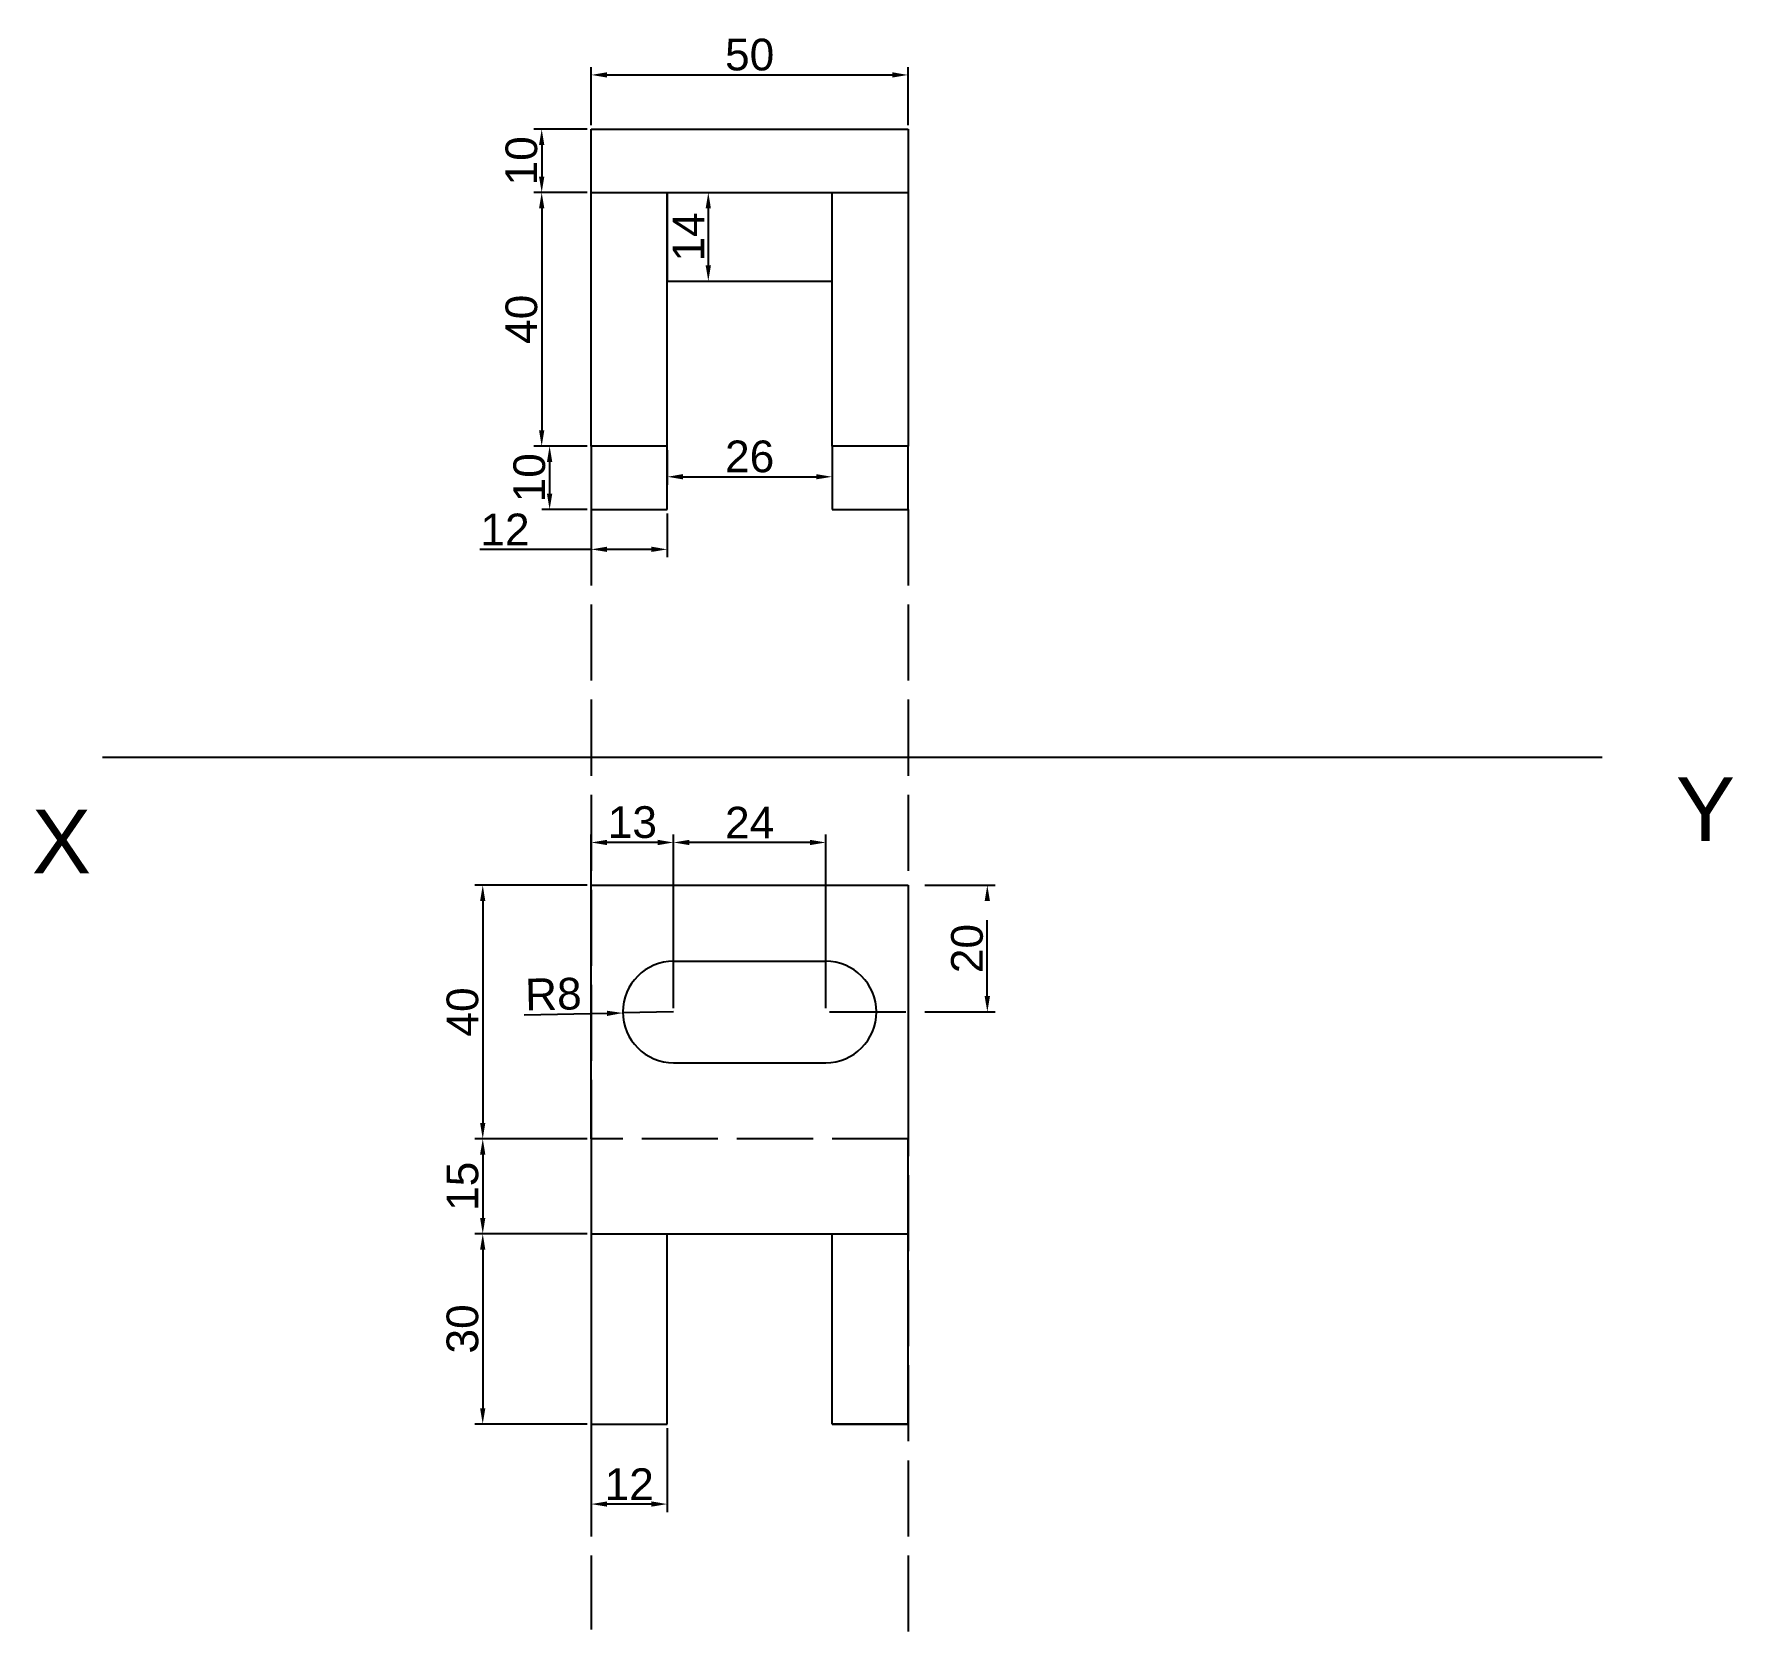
# Model space of a CAD drawing. Header units: millimetres. Extents: x 4312 to 4580, y 381 to 634.
import ezdxf

# ---------------------------------------------------------------- set-up
doc = ezdxf.new("R2010")
doc.units = ezdxf.units.MM
doc.header["$PDMODE"] = 35
doc.header["$PDSIZE"] = 7.5
doc.linetypes.add('ACAD_ISO02W100', pattern=[15, 12, -3])
doc.styles.get("Standard").update_dxf_attribs({"font": 'arial.ttf'})
doc.dimstyles.new('Copy of ISO-25', dxfattribs={"dimtxt": 5, "dimasz": 2.5, "dimexe": 1.25, "dimexo": 0.625, "dimtad": 1, "dimtxsty": 'Standard', "dimcen": 2.5, "dimadec": 0, "dimazin": 0, "dimtfac": 1, "dimtmove": 0, "dimatfit": 3, "dimfxl": 1, "dimarcsym": 0})

# ---------------------------------------------------------------- blocks, each defined once
blk = doc.blocks.new('*D9')
at = {"color": 0, "lineweight": -2, "transparency": 16777216}
for p, q in [((4399.92, 557.87), (4399.92, 550.96)), ((4411.92, 557.87), (4411.92, 550.96)), ((4399.92, 552.21), (4382.37, 552.21)), ((4409.42, 552.21), (4402.42, 552.21))]:
    blk.add_line(p, q, dxfattribs=at)
at = {"color": 0, "transparency": 16777216}
for points in [[(4402.42, 552.63), (4402.42, 551.8), (4399.92, 552.21)], [(4409.42, 552.63), (4409.42, 551.8), (4411.92, 552.21)]]:
    blk.add_solid(points, dxfattribs=at)
at = {"layer": 'Defpoints', "color": 0, "transparency": 16777216}
for p in [(4399.92, 558.5), (4411.92, 558.5), (4411.92, 552.21)]:
    blk.add_point(p, dxfattribs=at)
at = {"color": 0, "transparency": 16777216, "insert": (4386.32, 555.35), "char_height": 5, "attachment_point": 5}
blk.add_mtext('12', dxfattribs=at)
blk = doc.blocks.new('*D10')
at = {"color": 0, "lineweight": -2, "transparency": 16777216}
for p, q in [((4399.29, 568.5), (4392.11, 568.5)), ((4393.36, 566), (4393.36, 561)), ((4399.29, 558.5), (4392.11, 558.5))]:
    blk.add_line(p, q, dxfattribs=at)
at = {"color": 0, "transparency": 16777216}
for points in [[(4392.94, 566), (4393.78, 566), (4393.36, 568.5)], [(4392.94, 561), (4393.78, 561), (4393.36, 558.5)]]:
    blk.add_solid(points, dxfattribs=at)
at = {"layer": 'Defpoints', "color": 0, "transparency": 16777216}
for p in [(4399.92, 568.5), (4393.36, 558.5), (4399.92, 558.5)]:
    blk.add_point(p, dxfattribs=at)
at = {"color": 0, "transparency": 16777216, "insert": (4390.18, 563.5), "char_height": 5, "attachment_point": 5, "rotation": 90}
blk.add_mtext('10', dxfattribs=at)
blk = doc.blocks.new('*D11')
at = {"color": 0, "lineweight": -2, "transparency": 16777216}
for p, q in [((4399.29, 608.5), (4390.86, 608.5)), ((4392.11, 606), (4392.11, 571)), ((4399.29, 568.5), (4390.86, 568.5))]:
    blk.add_line(p, q, dxfattribs=at)
at = {"color": 0, "transparency": 16777216}
for points in [[(4391.69, 606), (4392.53, 606), (4392.11, 608.5)], [(4391.69, 571), (4392.53, 571), (4392.11, 568.5)]]:
    blk.add_solid(points, dxfattribs=at)
at = {"layer": 'Defpoints', "color": 0, "transparency": 16777216}
for p in [(4399.92, 608.5), (4392.11, 568.5), (4399.92, 568.5)]:
    blk.add_point(p, dxfattribs=at)
at = {"color": 0, "transparency": 16777216, "insert": (4388.93, 588.5), "char_height": 5, "attachment_point": 5, "rotation": 90}
blk.add_mtext('40', dxfattribs=at)
blk = doc.blocks.new('*D12')
at = {"color": 0, "lineweight": -2, "transparency": 16777216}
for p, q in [((4399.29, 618.5), (4390.86, 618.5)), ((4392.11, 616), (4392.11, 611)), ((4399.29, 608.5), (4390.86, 608.5))]:
    blk.add_line(p, q, dxfattribs=at)
at = {"color": 0, "transparency": 16777216}
for points in [[(4391.69, 616), (4392.53, 616), (4392.11, 618.5)], [(4391.69, 611), (4392.53, 611), (4392.11, 608.5)]]:
    blk.add_solid(points, dxfattribs=at)
at = {"layer": 'Defpoints', "color": 0, "transparency": 16777216}
for p in [(4399.92, 618.5), (4392.11, 608.5), (4399.92, 608.5)]:
    blk.add_point(p, dxfattribs=at)
at = {"color": 0, "transparency": 16777216, "insert": (4388.93, 613.5), "char_height": 5, "attachment_point": 5, "rotation": 90}
blk.add_mtext('10', dxfattribs=at)
blk = doc.blocks.new('*D13')
at = {"color": 0, "lineweight": -2, "transparency": 16777216}
for p, q in [((4399.92, 619.12), (4399.92, 628.3)), ((4449.92, 619.12), (4449.92, 628.3)), ((4402.42, 627.05), (4447.42, 627.05))]:
    blk.add_line(p, q, dxfattribs=at)
at = {"color": 0, "transparency": 16777216}
for points in [[(4402.42, 627.47), (4402.42, 626.64), (4399.92, 627.05)], [(4447.42, 627.47), (4447.42, 626.64), (4449.92, 627.05)]]:
    blk.add_solid(points, dxfattribs=at)
at = {"layer": 'Defpoints', "color": 0, "transparency": 16777216}
for p in [(4449.92, 627.05), (4399.92, 618.5), (4449.92, 618.5)]:
    blk.add_point(p, dxfattribs=at)
at = {"color": 0, "transparency": 16777216, "insert": (4424.92, 630.23), "char_height": 5, "attachment_point": 5}
blk.add_mtext('50', dxfattribs=at)
blk = doc.blocks.new('*D14')
at = {"color": 0, "lineweight": -2, "transparency": 16777216}
for p, q in [((4412.54, 608.5), (4419.65, 608.5)), ((4418.4, 606), (4418.4, 597)), ((4412.54, 594.5), (4419.65, 594.5))]:
    blk.add_line(p, q, dxfattribs=at)
at = {"color": 0, "transparency": 16777216}
for points in [[(4417.98, 606), (4418.81, 606), (4418.4, 608.5)], [(4417.98, 597), (4418.81, 597), (4418.4, 594.5)]]:
    blk.add_solid(points, dxfattribs=at)
at = {"layer": 'Defpoints', "color": 0, "transparency": 16777216}
for p in [(4411.92, 608.5), (4411.92, 594.5), (4418.4, 594.5)]:
    blk.add_point(p, dxfattribs=at)
at = {"color": 0, "transparency": 16777216, "insert": (4415.26, 601.5), "char_height": 5, "attachment_point": 5, "rotation": 90}
blk.add_mtext('14', dxfattribs=at)
blk = doc.blocks.new('*D15')
at = {"color": 0, "lineweight": -2, "transparency": 16777216}
for p, q in [((4411.92, 567.87), (4411.92, 562.41)), ((4437.92, 567.87), (4437.92, 562.41)), ((4414.42, 563.66), (4435.42, 563.66))]:
    blk.add_line(p, q, dxfattribs=at)
at = {"color": 0, "transparency": 16777216}
for points in [[(4414.42, 564.08), (4414.42, 563.25), (4411.92, 563.66)], [(4435.42, 564.08), (4435.42, 563.25), (4437.92, 563.66)]]:
    blk.add_solid(points, dxfattribs=at)
at = {"layer": 'Defpoints', "color": 0, "transparency": 16777216}
for p in [(4411.92, 568.5), (4437.92, 568.5), (4437.92, 563.66)]:
    blk.add_point(p, dxfattribs=at)
at = {"color": 0, "transparency": 16777216, "insert": (4424.92, 566.84), "char_height": 5, "attachment_point": 5}
blk.add_mtext('26', dxfattribs=at)
blk = doc.blocks.new('*D18')
at = {"color": 0, "linetype": 'ACAD_ISO02W100', "lineweight": -2, "transparency": 16777216}
for p, q in [((4437.54, 499.23), (4463.67, 499.23)), ((4462.42, 481.73), (4462.42, 496.73)), ((4437.54, 479.23), (4463.67, 479.23))]:
    blk.add_line(p, q, dxfattribs=at)
at = {"color": 0, "linetype": 'ACAD_ISO02W100', "transparency": 16777216}
for points in [[(4462, 496.73), (4462.84, 496.73), (4462.42, 499.23)], [(4462, 481.73), (4462.84, 481.73), (4462.42, 479.23)]]:
    blk.add_solid(points, dxfattribs=at)
at = {"layer": 'Defpoints', "color": 0, "linetype": 'ACAD_ISO02W100', "transparency": 16777216}
for p in [(4436.92, 499.23), (4462.42, 499.23), (4436.92, 479.23)]:
    blk.add_point(p, dxfattribs=at)
at = {"color": 0, "linetype": 'ACAD_ISO02W100', "transparency": 16777216, "insert": (4459.24, 489.23), "char_height": 5, "attachment_point": 5, "rotation": 90}
blk.add_mtext('20', dxfattribs=at)
blk = doc.blocks.new('*D19')
at = {"color": 0, "lineweight": -2, "transparency": 16777216}
for p, q in [((4399.92, 479.85), (4399.92, 507.22)), ((4412.92, 479.85), (4412.92, 507.22)), ((4410.42, 505.97), (4402.42, 505.97))]:
    blk.add_line(p, q, dxfattribs=at)
at = {"color": 0, "transparency": 16777216}
for points in [[(4402.42, 506.39), (4402.42, 505.55), (4399.92, 505.97)], [(4410.42, 506.39), (4410.42, 505.55), (4412.92, 505.97)]]:
    blk.add_solid(points, dxfattribs=at)
at = {"layer": 'Defpoints', "color": 0, "transparency": 16777216}
for p in [(4399.92, 505.97), (4399.92, 479.23), (4412.92, 479.23)]:
    blk.add_point(p, dxfattribs=at)
at = {"color": 0, "transparency": 16777216, "insert": (4406.42, 509.15), "char_height": 5, "attachment_point": 5}
blk.add_mtext('13', dxfattribs=at)
blk = doc.blocks.new('*D20')
at = {"color": 0, "lineweight": -2, "transparency": 16777216}
for p, q in [((4412.92, 479.85), (4412.92, 507.22)), ((4436.92, 479.85), (4436.92, 507.22)), ((4434.42, 505.97), (4415.42, 505.97))]:
    blk.add_line(p, q, dxfattribs=at)
at = {"color": 0, "transparency": 16777216}
for points in [[(4415.42, 506.39), (4415.42, 505.55), (4412.92, 505.97)], [(4434.42, 506.39), (4434.42, 505.55), (4436.92, 505.97)]]:
    blk.add_solid(points, dxfattribs=at)
at = {"layer": 'Defpoints', "color": 0, "transparency": 16777216}
for p in [(4412.92, 505.97), (4412.92, 479.23), (4436.92, 479.23)]:
    blk.add_point(p, dxfattribs=at)
at = {"color": 0, "transparency": 16777216, "insert": (4424.92, 509.1), "char_height": 5, "attachment_point": 5}
blk.add_mtext('24', dxfattribs=at)
blk = doc.blocks.new('*D21')
at = {"color": 0, "lineweight": -2, "transparency": 16777216}
for p, q in [((4399.29, 499.23), (4381.56, 499.23)), ((4382.81, 496.73), (4382.81, 461.73)), ((4399.29, 459.23), (4381.56, 459.23))]:
    blk.add_line(p, q, dxfattribs=at)
at = {"color": 0, "transparency": 16777216}
for points in [[(4382.39, 496.73), (4383.22, 496.73), (4382.81, 499.23)], [(4382.39, 461.73), (4383.22, 461.73), (4382.81, 459.23)]]:
    blk.add_solid(points, dxfattribs=at)
at = {"layer": 'Defpoints', "color": 0, "transparency": 16777216}
for p in [(4399.92, 499.23), (4382.81, 459.23), (4399.92, 459.23)]:
    blk.add_point(p, dxfattribs=at)
at = {"color": 0, "transparency": 16777216, "insert": (4379.63, 479.23), "char_height": 5, "attachment_point": 5, "rotation": 90}
blk.add_mtext('40', dxfattribs=at)
blk = doc.blocks.new('*D22')
at = {"color": 0, "lineweight": -2, "transparency": 16777216}
for p, q in [((4399.29, 459.23), (4381.56, 459.23)), ((4382.81, 456.73), (4382.81, 446.73)), ((4399.29, 444.23), (4381.56, 444.23))]:
    blk.add_line(p, q, dxfattribs=at)
at = {"color": 0, "transparency": 16777216}
for points in [[(4382.39, 456.73), (4383.22, 456.73), (4382.81, 459.23)], [(4382.39, 446.73), (4383.22, 446.73), (4382.81, 444.23)]]:
    blk.add_solid(points, dxfattribs=at)
at = {"layer": 'Defpoints', "color": 0, "transparency": 16777216}
for p in [(4399.92, 459.23), (4382.81, 444.23), (4399.92, 444.23)]:
    blk.add_point(p, dxfattribs=at)
at = {"color": 0, "transparency": 16777216, "insert": (4379.63, 451.73), "char_height": 5, "attachment_point": 5, "rotation": 90}
blk.add_mtext('15', dxfattribs=at)
blk = doc.blocks.new('*D23')
at = {"color": 0, "lineweight": -2, "transparency": 16777216}
for p, q in [((4399.29, 444.23), (4381.56, 444.23)), ((4382.81, 441.73), (4382.81, 416.73)), ((4399.29, 414.23), (4381.56, 414.23))]:
    blk.add_line(p, q, dxfattribs=at)
at = {"color": 0, "transparency": 16777216}
for points in [[(4382.39, 441.73), (4383.22, 441.73), (4382.81, 444.23)], [(4382.39, 416.73), (4383.22, 416.73), (4382.81, 414.23)]]:
    blk.add_solid(points, dxfattribs=at)
at = {"layer": 'Defpoints', "color": 0, "transparency": 16777216}
for p in [(4399.92, 444.23), (4382.81, 414.23), (4399.92, 414.23)]:
    blk.add_point(p, dxfattribs=at)
at = {"color": 0, "transparency": 16777216, "insert": (4379.63, 429.23), "char_height": 5, "attachment_point": 5, "rotation": 90}
blk.add_mtext('30', dxfattribs=at)
blk = doc.blocks.new('*D24')
at = {"color": 0, "lineweight": -2, "transparency": 16777216}
for p, q in [((4399.92, 413.6), (4399.92, 400.35)), ((4411.92, 413.6), (4411.92, 400.35)), ((4409.42, 401.6), (4402.42, 401.6))]:
    blk.add_line(p, q, dxfattribs=at)
at = {"color": 0, "transparency": 16777216}
for points in [[(4402.42, 402.02), (4402.42, 401.19), (4399.92, 401.6)], [(4409.42, 402.02), (4409.42, 401.19), (4411.92, 401.6)]]:
    blk.add_solid(points, dxfattribs=at)
at = {"layer": 'Defpoints', "color": 0, "transparency": 16777216}
for p in [(4399.92, 414.23), (4411.92, 414.23), (4399.92, 401.6)]:
    blk.add_point(p, dxfattribs=at)
at = {"color": 0, "transparency": 16777216, "insert": (4405.92, 404.74), "char_height": 5, "attachment_point": 5}
blk.add_mtext('12', dxfattribs=at)
blk = doc.blocks.new('*D25')
at = {"color": 0, "lineweight": -2, "transparency": 16777216}
for p, q in [((4389.36, 478.76), (4402.42, 479.02)), ((4412.92, 479.23), (4404.92, 479.07))]:
    blk.add_line(p, q, dxfattribs=at)
at = {"color": 0, "transparency": 16777216}
blk.add_solid([(4402.41, 479.43), (4402.43, 478.6), (4404.92, 479.07)], dxfattribs=at)
at = {"layer": 'Defpoints', "color": 0, "transparency": 16777216}
for p in [(4404.92, 479.07), (4412.92, 479.23)]:
    blk.add_point(p, dxfattribs=at)
at = {"color": 0, "transparency": 16777216, "insert": (4393.95, 482.03), "char_height": 5, "attachment_point": 5, "rotation": 1.1409}
blk.add_mtext('R8', dxfattribs=at)

msp = doc.modelspace()

# ---------------------------------------------------------------- linework, layer by layer
for p, q in [((4399.919, 608.5), (4399.919, 618.5)), ((4399.919, 618.5), (4449.919, 618.5)), ((4449.919, 618.5), (4449.919, 608.5)), ((4399.919, 568.5), (4399.919, 608.5)), ((4399.919, 608.5), (4449.919, 608.5)), ((4411.919, 568.5), (4411.919, 608.5)), ((4411.919, 608.5), (4411.919, 594.5)), ((4437.919, 568.5), (4437.919, 608.5)), ((4449.919, 608.5), (4449.919, 568.5)), ((4411.919, 594.5), (4437.919, 594.5)), ((4411.919, 568.5), (4399.919, 568.5)), ((4399.919, 568.5), (4399.919, 558.5)), ((4411.919, 558.5), (4411.919, 568.5)), ((4449.919, 568.5), (4437.919, 568.5)), ((4437.919, 568.5), (4437.919, 558.5)), ((4449.919, 558.5), (4449.919, 568.5)), ((4399.919, 558.5), (4411.919, 558.5)), ((4437.919, 558.5), (4449.919, 558.5)), ((4322.831, 519.404), (4559.451, 519.404)), ((4399.919, 499.227), (4412.919, 499.227)), ((4399.919, 459.227), (4399.919, 499.227)), ((4412.919, 499.227), (4436.919, 499.227)), ((4436.919, 499.227), (4449.919, 499.227)), ((4449.919, 499.227), (4449.919, 479.227)), ((4412.919, 487.227), (4436.919, 487.227)), ((4449.919, 479.227), (4449.919, 459.227)), ((4412.919, 471.227), (4436.919, 471.227)), ((4399.919, 459.227), (4399.919, 444.227)), ((4449.919, 444.227), (4449.919, 459.227)), ((4399.919, 444.227), (4449.919, 444.227)), ((4399.919, 444.227), (4399.919, 414.227)), ((4411.919, 414.227), (4411.919, 444.227)), ((4437.919, 414.227), (4437.919, 444.227)), ((4449.919, 414.227), (4449.919, 444.227)), ((4399.919, 414.227), (4411.919, 414.227)), ((4399.919, 414.227), (4411.919, 414.227)), ((4449.919, 414.227), (4437.919, 414.227)), ((4437.919, 414.227), (4449.919, 414.227))]:
    msp.add_line(p, q)
at = {"linetype": 'ACAD_ISO02W100'}
for p, q in [((4399.919, 558.5), (4399.919, 381.81)), ((4449.919, 558.5), (4449.919, 380.629)), ((4449.919, 499.227), (4449.919, 479.227)), ((4449.919, 459.227), (4399.919, 459.227))]:
    msp.add_line(p, q, dxfattribs=at)
for centre, start, end in [((4412.919, 479.227), 90, 270), ((4436.919, 479.227), 270, 90)]:
    msp.add_arc(centre, 8, start, end)

# ---------------------------------------------------------------- texts
for s, p in [('Y', (4571.068, 506.227)), ('X', (4311.69, 501.126))]:
    msp.add_text(s, height=10).set_placement(p)

# ---------------------------------------------------------------- dimensions: what is measured, and where the dimension line sits
for base, p1, p2, picture, middle in [((4449.919, 627.053), (4399.919, 618.5), (4449.919, 618.5), '*D13', (4424.919, 630.231)), ((4437.919, 563.665), (4411.919, 568.5), (4437.919, 568.5), '*D15', (4424.919, 566.843)), ((4399.919, 505.968), (4412.919, 479.227), (4399.919, 479.227), '*D19', (4406.419, 509.148)), ((4412.919, 505.968), (4436.919, 479.227), (4412.919, 479.227), '*D20', (4424.919, 509.104)), ((4399.919, 401.603), (4411.919, 414.227), (4399.919, 414.227), '*D24', (4405.919, 404.738))]:
    dim = msp.add_linear_dim(base=base, p1=p1, p2=p2, dimstyle='Copy of ISO-25')
    dim.commit()
    dim.dimension.update_dxf_attribs({"geometry": picture, "text_midpoint": middle})
for base, p1, p2, picture, middle in [((4392.111, 608.5), (4399.919, 618.5), (4399.919, 608.5), '*D12', (4388.933, 613.5)), ((4392.111, 568.5), (4399.919, 608.5), (4399.919, 568.5), '*D11', (4388.933, 588.5)), ((4418.395, 594.5), (4411.919, 608.5), (4411.919, 594.5), '*D14', (4415.26, 601.5)), ((4393.361, 558.5), (4399.919, 568.5), (4399.919, 558.5), '*D10', (4390.183, 563.5)), ((4382.808, 459.227), (4399.919, 499.227), (4399.919, 459.227), '*D21', (4379.63, 479.227)), ((4382.808, 444.227), (4399.919, 459.227), (4399.919, 444.227), '*D22', (4379.63, 451.727)), ((4382.808, 414.227), (4399.919, 444.227), (4399.919, 414.227), '*D23', (4379.629, 429.227))]:
    dim = msp.add_linear_dim(base=base, p1=p1, p2=p2, angle=90, dimstyle='Copy of ISO-25')
    dim.commit()
    dim.dimension.update_dxf_attribs({"geometry": picture, "text_midpoint": middle})
dim = msp.add_linear_dim(base=(4411.919, 552.215), p1=(4399.919, 558.5), p2=(4411.919, 558.5), dimstyle='Copy of ISO-25')
dim.commit()
dim.dimension.update_dxf_attribs({"geometry": '*D9', "text_midpoint": (4386.319, 552.215), "dimtype": 160})
dim = msp.add_linear_dim(base=(4462.418, 499.227), p1=(4436.919, 479.227), p2=(4436.919, 499.227), angle=90, dimstyle='Copy of ISO-25', dxfattribs=at)
dim.commit()
dim.dimension.update_dxf_attribs({"geometry": '*D18', "text_midpoint": (4459.241, 489.227)})
dim = msp.add_radius_dim(center=(4412.919, 479.227), mpoint=(4404.921, 479.068), dimstyle='Copy of ISO-25')
dim.commit()
dim.dimension.update_dxf_attribs({"geometry": '*D25', "text_midpoint": (4394.018, 478.851), "dimtype": 164})

doc.saveas('drawing.dxf')
